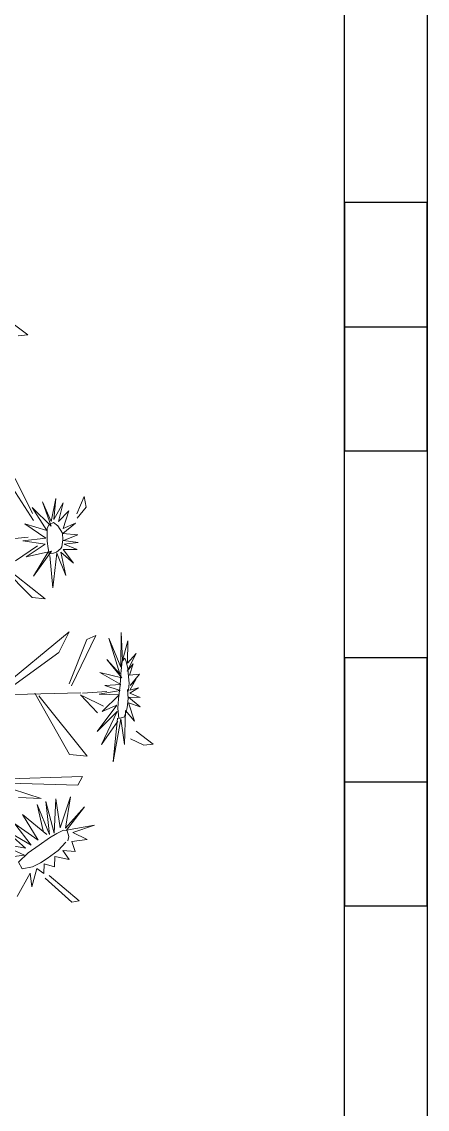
# Model space of a CAD drawing. Header units: inches. Extents: x 15 to 22798, y 21 to 21519.
# Drawn here: x 6915.3 to 6940.3, y 15019.7 to 15086.8 of the extents above; entities that cross this region are included whole.
import ezdxf

# ---------------------------------------------------------------- set-up
doc = ezdxf.new("R2010")
doc.units = ezdxf.units.IN
doc.header["$MEASUREMENT"] = 0
doc.layers.add('ARREDAMENTO', color=8, linetype='Continuous', lineweight=13)

msp = doc.modelspace()

# ---------------------------------------------------------------- linework, layer by layer
for p, q in [((6935.201, 15004.201), (6935.201, 15144.598)), ((6935.201, 15068.02), (6940.307, 15068.02)), ((6935.201, 15039.94), (6940.307, 15039.94))]:
    msp.add_line(p, q)
msp.add_lwpolyline([(6750.333, 15693.597), (6940.307, 15693.423), (6940.307, 14983.423), (6290.307, 14983.423)])
for points in [[(6935.201, 15075.678), (6935.201, 15060.361), (6940.307, 15060.361), (6940.307, 15075.678)], [(6935.201, 15047.598), (6935.201, 15032.281), (6940.307, 15032.281), (6940.307, 15047.598)]]:
    msp.add_lwpolyline(points, close=True)
at = {"layer": 'ARREDAMENTO', "linetype": 'Continuous'}
for p, q in [((6914.589, 15068.309), (6915.648, 15067.512)), ((6915.648, 15067.512), (6915.061, 15067.446)), ((6914.34, 15058.654), (6915.996, 15056.068)), ((6915.942, 15056.495), (6914.88, 15058.664)), ((6916.553, 15057.224), (6917.088, 15055.718)), ((6917.104, 15055.998), (6916.553, 15057.224)), ((6917.386, 15057.415), (6917.104, 15055.998)), ((6917.259, 15056.125), (6917.386, 15057.415)), ((6917.84, 15057.159), (6917.259, 15056.125)), ((6917.551, 15055.994), (6917.84, 15057.159)), ((6919.126, 15057.549), (6918.678, 15056.464)), ((6919.249, 15056.877), (6919.126, 15057.549)), ((6915.928, 15056.865), (6916.819, 15055.448)), ((6917.088, 15055.718), (6915.928, 15056.865)), ((6918.189, 15056.655), (6917.551, 15055.994)), ((6917.836, 15055.577), (6918.189, 15056.655)), ((6918.694, 15056.205), (6919.249, 15056.877)), ((6915.473, 15055.86), (6916.766, 15054.967)), ((6916.819, 15055.448), (6915.473, 15055.86)), ((6916.982, 15055.808), (6916.846, 15055.58)), ((6917.234, 15055.932), (6916.982, 15055.808)), ((6917.504, 15055.737), (6917.234, 15055.932)), ((6917.791, 15055.277), (6917.504, 15055.737)), ((6917.823, 15055.266), (6918.598, 15055.9)), ((6918.598, 15055.9), (6917.836, 15055.577)), ((6910.486, 15054.496), (6915.669, 15055.038)), ((6916.766, 15054.967), (6915.343, 15054.808)), ((6916.846, 15055.58), (6916.858, 15055.176)), ((6916.858, 15055.176), (6916.855, 15054.791)), ((6917.819, 15054.872), (6917.791, 15055.277)), ((6918.736, 15055.174), (6917.823, 15055.266)), ((6917.864, 15054.834), (6918.736, 15055.174)), ((6914.886, 15053.58), (6916.261, 15054.5)), ((6915.343, 15054.808), (6916.721, 15054.598)), ((6916.721, 15054.598), (6915.552, 15053.821)), ((6916.855, 15054.791), (6916.906, 15054.345)), ((6916.906, 15054.345), (6916.981, 15053.992)), ((6917.426, 15054.114), (6917.697, 15054.336)), ((6917.697, 15054.336), (6917.759, 15054.448)), ((6917.759, 15054.448), (6917.819, 15054.872)), ((6918.759, 15054.712), (6917.864, 15054.834)), ((6917.89, 15054.611), (6918.759, 15054.712)), ((6918.703, 15054.266), (6917.89, 15054.611)), ((6915.552, 15053.821), (6917.107, 15054.165)), ((6917.107, 15054.165), (6915.998, 15052.625)), ((6915.998, 15052.625), (6916.886, 15054.091)), ((6916.956, 15054.085), (6917.049, 15054.035)), ((6917.012, 15053.912), (6917.191, 15051.909)), ((6917.049, 15054.035), (6917.238, 15054.046)), ((6917.191, 15051.909), (6917.442, 15054.039)), ((6917.238, 15054.046), (6917.426, 15054.114)), ((6917.442, 15054.039), (6918.009, 15052.669)), ((6917.7, 15054.101), (6918.466, 15053.435)), ((6918.009, 15052.669), (6917.7, 15054.101)), ((6917.838, 15054.281), (6918.703, 15054.266)), ((6918.466, 15053.435), (6917.838, 15054.281)), ((6914.079, 15053.32), (6916.728, 15051.233)), ((6915.919, 15051.319), (6914.116, 15053.136)), ((6916.728, 15051.233), (6915.919, 15051.319)), ((6918.2, 15049.198), (6913.324, 15045.171)), ((6917.574, 15047.921), (6918.2, 15049.198)), ((6918.357, 15045.853), (6919.844, 15048.962)), ((6919.844, 15048.962), (6919.293, 15048.718)), ((6921.418, 15049.158), (6921.397, 15047.01)), ((6921.504, 15047.422), (6921.418, 15049.158)), ((6919.293, 15048.718), (6918.215, 15045.987)), ((6920.654, 15048.81), (6921.328, 15046.608)), ((6921.397, 15047.01), (6920.654, 15048.81)), ((6921.825, 15048.645), (6921.504, 15047.422)), ((6921.799, 15047.269), (6921.825, 15048.645)), ((6914.033, 15045.342), (6917.574, 15047.921)), ((6921.793, 15046.771), (6922.34, 15047.856)), ((6922.34, 15047.856), (6921.799, 15047.269)), ((6920.529, 15047.485), (6921.454, 15046.36)), ((6921.328, 15046.608), (6920.529, 15047.485)), ((6922.161, 15047.219), (6921.793, 15046.771)), ((6921.925, 15046.527), (6922.161, 15047.219)), ((6920.091, 15046.691), (6921.389, 15045.936)), ((6921.454, 15046.36), (6920.091, 15046.691)), ((6922.537, 15046.575), (6921.925, 15046.527)), ((6921.949, 15045.598), (6922.329, 15046.253)), ((6921.967, 15045.891), (6922.537, 15046.575)), ((6922.329, 15046.253), (6921.967, 15045.891)), ((6921.345, 15045.58), (6920.051, 15045.346)), ((6921.389, 15045.936), (6920.4, 15045.891)), ((6920.4, 15045.891), (6921.345, 15045.58)), ((6922.493, 15045.733), (6921.949, 15045.598)), ((6921.957, 15045.415), (6922.493, 15045.733)), ((6918.936, 15045.427), (6914.82, 15045.318)), ((6918.218, 15041.624), (6916.088, 15045.419)), ((6916.328, 15045.236), (6919.31, 15041.528)), ((6919.955, 15044.204), (6918.904, 15045.3)), ((6919.029, 15045.414), (6920.529, 15045.503)), ((6919.039, 15045.255), (6920.328, 15044.604)), ((6920.051, 15045.346), (6921.292, 15045.311)), ((6921.292, 15045.311), (6920.243, 15044.282)), ((6921.861, 15045.154), (6922.593, 15045.145)), ((6922.58, 15044.565), (6921.861, 15045.154)), ((6922.593, 15045.145), (6921.957, 15045.415)), ((6921.145, 15044.663), (6919.933, 15043.054)), ((6919.933, 15043.054), (6921.175, 15044.288)), ((6921.175, 15044.288), (6920.193, 15042.241)), ((6920.243, 15044.282), (6921.145, 15044.663)), ((6921.63, 15042.246), (6921.69, 15044.331)), ((6921.69, 15044.331), (6922.247, 15043.681)), ((6921.872, 15044.806), (6922.58, 15044.565)), ((6922.247, 15043.681), (6921.872, 15044.806)), ((6920.193, 15042.241), (6921.203, 15043.684)), ((6921.196, 15043.87), (6920.917, 15041.166)), ((6920.917, 15041.166), (6921.397, 15043.82)), ((6921.397, 15043.82), (6921.63, 15042.246)), ((6922.336, 15043.07), (6923.395, 15042.272)), ((6922.808, 15042.207), (6922, 15042.592)), ((6923.395, 15042.272), (6922.808, 15042.207)), ((6919.31, 15041.528), (6918.218, 15041.624)), ((6912.978, 15040.067), (6919.038, 15040.265)), ((6919.038, 15040.265), (6918.734, 15039.726)), ((6913.445, 15039.89), (6916.478, 15038.904)), ((6918.734, 15039.726), (6913.445, 15039.89)), ((6916.478, 15038.904), (6915.085, 15038.971)), ((6917.387, 15038.891), (6917.271, 15036.777)), ((6917.658, 15037.111), (6917.387, 15038.891)), ((6918.28, 15039.022), (6917.658, 15037.111)), ((6917.979, 15037.09), (6918.28, 15039.022)), ((6916.239, 15038.534), (6916.598, 15036.911)), ((6916.984, 15036.682), (6916.239, 15038.534)), ((6916.766, 15038.727), (6916.984, 15036.682)), ((6917.271, 15036.777), (6916.766, 15038.727)), ((6919.146, 15038.4), (6917.979, 15037.09)), ((6918.049, 15036.95), (6919.146, 15038.4)), ((6915.32, 15037.929), (6916.285, 15036.342)), ((6916.829, 15036.698), (6915.32, 15037.929)), ((6914.225, 15036.991), (6915.508, 15035.843)), ((6915.863, 15036.037), (6914.225, 15036.991)), ((6914.862, 15037.358), (6915.863, 15036.037)), ((6916.285, 15036.342), (6914.862, 15037.358)), ((6917.856, 15036.961), (6917.453, 15036.758)), ((6918.084, 15036.913), (6917.856, 15036.961)), ((6919.775, 15037.272), (6918.049, 15036.95)), ((6918.186, 15036.571), (6918.084, 15036.913)), ((6918.431, 15036.804), (6919.775, 15037.272)), ((6916.985, 15036.487), (6916.358, 15036.041)), ((6917.453, 15036.758), (6916.985, 15036.487)), ((6917.527, 15035.708), (6917.992, 15036.214)), ((6918.117, 15036.299), (6918.186, 15036.571)), ((6918.367, 15036.258), (6919.324, 15036.388)), ((6918.571, 15035.636), (6918.367, 15036.258)), ((6919.324, 15036.388), (6918.431, 15036.804)), ((6913.81, 15036.152), (6915.444, 15035.423)), ((6915.508, 15035.843), (6913.81, 15036.152)), ((6915.681, 15035.565), (6915.07, 15034.98)), ((6916.358, 15036.041), (6915.681, 15035.565)), ((6916.854, 15035.214), (6917.527, 15035.708)), ((6917.813, 15035.708), (6918.571, 15035.636)), ((6918.205, 15035.148), (6917.813, 15035.708)), ((6915.444, 15035.423), (6913.121, 15035.114)), ((6915.07, 15034.98), (6915.313, 15034.575)), ((6915.952, 15034.69), (6916.429, 15034.944)), ((6916.429, 15034.944), (6916.854, 15035.214)), ((6916.653, 15034.289), (6916.667, 15034.891)), ((6916.667, 15034.891), (6917.292, 15034.69)), ((6917.292, 15034.69), (6917.32, 15035.325)), ((6917.32, 15035.325), (6918.205, 15035.148)), ((6914.987, 15032.867), (6915.797, 15034.295)), ((6915.313, 15034.575), (6915.952, 15034.69)), ((6915.797, 15034.295), (6915.906, 15033.467)), ((6915.906, 15033.467), (6916.219, 15034.596)), ((6916.219, 15034.596), (6916.653, 15034.289)), ((6916.977, 15034.169), (6918.821, 15032.595)), ((6918.364, 15032.513), (6916.731, 15033.994)), ((6918.821, 15032.595), (6918.364, 15032.513))]:
    msp.add_line(p, q, dxfattribs=at)
msp.add_lwpolyline([(6921.817, 15045.491), (6921.876, 15045.621), (6921.902, 15046.026), (6921.868, 15046.427), (6921.822, 15046.942), (6921.732, 15047.37), (6921.635, 15047.577), (6921.48, 15047.389), (6921.395, 15046.633), (6921.36, 15045.912), (6921.261, 15045.053), (6921.217, 15044.489), (6921.265, 15043.856), (6921.617, 15043.955), (6921.785, 15044.514), (6921.839, 15045.077), (6921.812, 15045.63)], dxfattribs=at)

doc.saveas('drawing.dxf')
